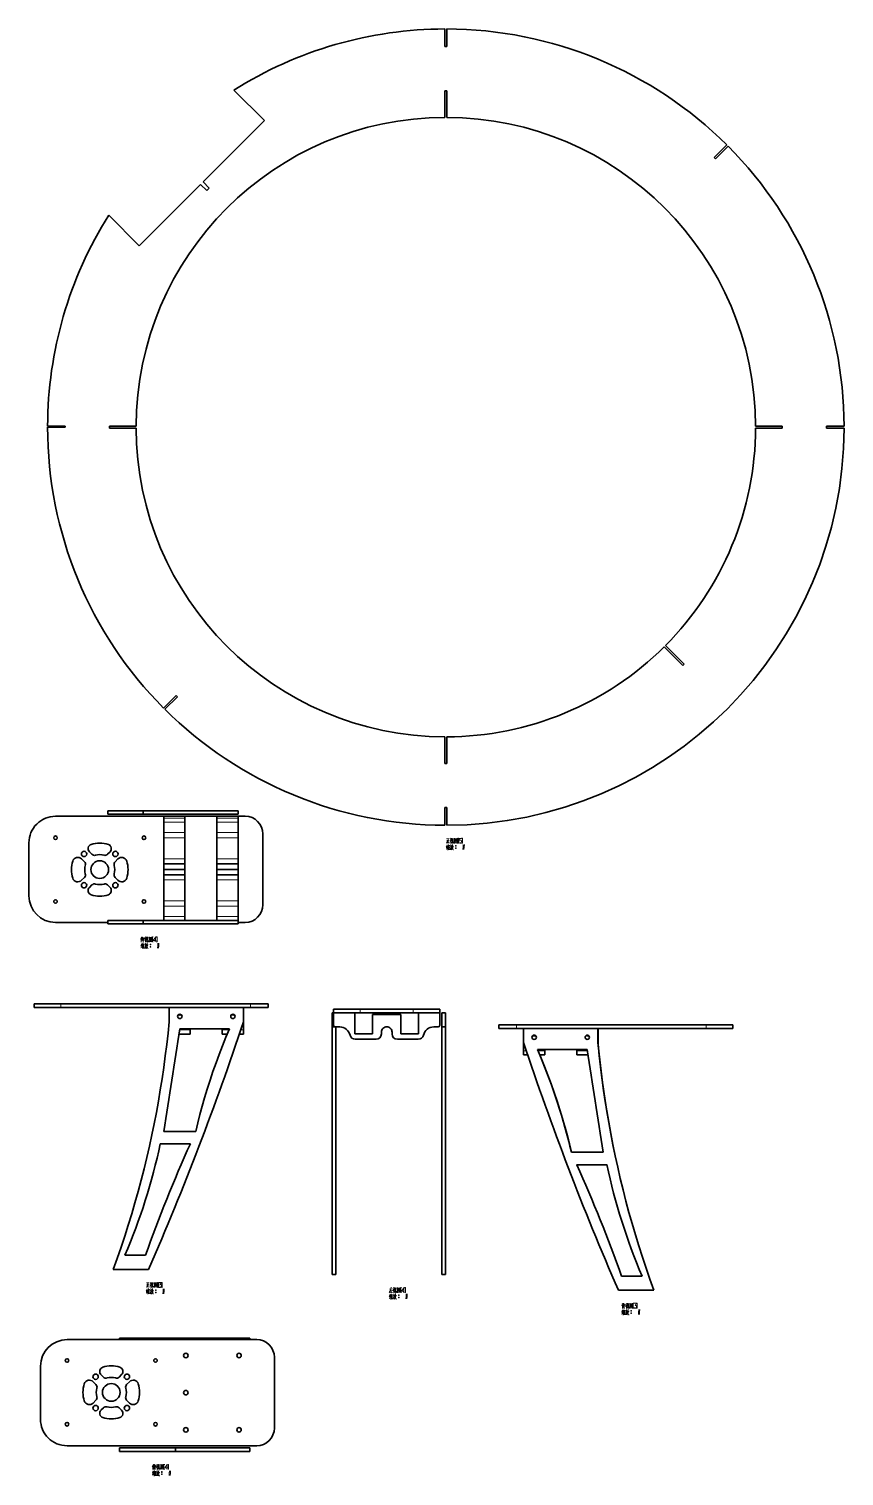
# Model space of a CAD drawing. Extents: x 37 to 1164, y 1 to 818.
# Drawn here: x 703 to 1164, y 1 to 818 of the extents above; entities that cross this region are included whole.
import ezdxf

# ---------------------------------------------------------------- set-up
doc = ezdxf.new("R2010")
doc.units = 0

msp = doc.modelspace()

# ---------------------------------------------------------------- linework, layer by layer
at = {"color": 7, "lineweight": 35, "ltscale": 0.249979}
for p, q in [((938.1, 818.32), (938.1, 808.32)), ((939.1, 818.32), (939.1, 808.32)), ((713.6, 593.32), (723.6, 593.32))]:
    msp.add_line(p, q, dxfattribs=at)
at = {"color": 7, "lineweight": 35, "ltscale": 0.025}
for p, q in [((938.1, 808.32), (939.1, 808.32)), ((938.1, 783.32), (939.1, 783.32)), ((748.6, 593.82), (748.6, 592.82)), ((1128.6, 593.82), (1128.61, 592.82)), ((1153.6, 593.82), (1153.6, 592.82)), ((938.1, 403.32), (939.1, 403.32)), ((938.1, 378.32), (939.1, 378.32)), ((779.17, 373.44), (779.17, 372.44)), ((791.17, 373.44), (791.17, 372.44)), ((809.24, 373.44), (809.24, 372.44)), ((821.24, 373.44), (821.24, 372.44)), ((782.19, 258.35), (782.19, 257.35)), ((902.19, 250.42), (902.19, 251.42)), ((908.23, 250.42), (908.23, 251.42)), ((1024.61, 245.56), (1024.61, 246.56))]:
    msp.add_line(p, q, dxfattribs=at)
at = {"color": 7, "lineweight": 35}
for p, q in [((818.84, 783.79), (836.07, 766.56)), ((801.42, 731.91), (836.07, 766.56)), ((800.01, 730.5), (765.36, 695.85)), ((748.13, 713.08), (765.36, 695.85)), ((747.66, 376.59), (767.66, 376.59)), ((821.26, 376.59), (767.66, 376.59)), ((718.05, 373.44), (825.21, 373.44)), ((747.66, 374.59), (767.66, 374.59)), ((821.26, 374.59), (767.66, 374.59)), ((835.21, 363.44), (835.21, 343.44)), ((835.21, 323.44), (835.21, 343.44)), ((718.05, 313.44), (747.66, 313.44)), ((747.66, 314.59), (767.66, 314.59)), ((747.66, 312.59), (767.66, 312.59)), ((821.26, 314.59), (767.66, 314.59)), ((821.26, 312.59), (767.66, 312.59)), ((721.07, 267.35), (828.23, 267.35)), ((721.07, 265.35), (782.28, 265.35)), ((782.28, 265.35), (824.28, 265.35)), ((874.36, 254.42), (874.36, 114.42)), ((876.36, 254.42), (876.36, 114.42)), ((936.36, 254.42), (936.36, 114.42)), ((938.36, 254.42), (938.36, 114.42)), ((1085.74, 255.56), (978.58, 255.56)), ((1024.52, 253.56), (982.52, 253.56)), ((1085.74, 253.56), (1024.52, 253.56)), ((788.39, 253.35), (816.39, 253.35)), ((1018.42, 241.56), (990.42, 241.56)), ((750.68, 117.35), (770.68, 117.35)), ((1056.13, 105.56), (1036.13, 105.56)), ((724.58, 77.72), (831.73, 77.72)), ((785.79, 78.57), (754.19, 78.57)), ((785.79, 78.57), (827.79, 78.57)), ((841.73, 67.72), (841.73, 47.72)), ((841.73, 27.72), (841.73, 47.72)), ((724.58, 17.72), (831.73, 17.72)), ((785.79, 16.57), (754.19, 16.57)), ((785.79, 16.57), (827.79, 16.57)), ((785.79, 14.57), (754.19, 14.57)), ((785.79, 14.57), (827.79, 14.57))]:
    msp.add_line(p, q, dxfattribs=at)
at = {"color": 7, "lineweight": 35, "ltscale": 0.375}
for p, q in [((938.1, 768.32), (938.1, 783.32)), ((939.1, 783.32), (939.1, 768.32)), ((763.6, 593.82), (748.6, 593.82)), ((1113.6, 593.82), (1128.6, 593.82)), ((1072.6, 458.61), (1061.99, 469.22)), ((1062.7, 469.93), (1073.31, 459.32)), ((938.1, 418.32), (938.1, 403.32)), ((939.1, 403.32), (939.1, 418.32)), ((703.05, 358.44), (703.05, 343.44)), ((703.05, 328.44), (703.05, 343.44)), ((721.07, 267.35), (706.07, 267.35)), ((721.07, 265.35), (706.07, 265.35)), ((890.21, 264.42), (875.21, 264.42)), ((890.21, 262.42), (875.21, 262.42)), ((890.21, 264.42), (905.21, 264.42)), ((890.21, 262.42), (905.21, 262.42)), ((920.21, 264.42), (905.21, 264.42)), ((920.21, 262.42), (905.21, 262.42)), ((935.21, 264.42), (920.21, 264.42)), ((935.21, 262.42), (920.21, 262.42)), ((1100.74, 255.56), (1085.74, 255.56)), ((1100.74, 253.56), (1085.74, 253.56)), ((709.58, 62.72), (709.58, 47.72)), ((709.58, 32.72), (709.58, 47.72))]:
    msp.add_line(p, q, dxfattribs=at)
at = {"color": 7, "lineweight": 35, "ltscale": 0.249999}
for p, q in [((1097.35, 752.77), (1090.28, 745.7)), ((1098.06, 752.06), (1090.98, 744.99))]:
    msp.add_line(p, q, dxfattribs=at)
at = {"color": 7, "lineweight": 35, "ltscale": 0.024999}
for p, q in [((1090.98, 744.99), (1090.28, 745.7)), ((786.93, 440.94), (786.22, 441.64))]:
    msp.add_line(p, q, dxfattribs=at)
at = {"color": 7, "lineweight": 35, "ltscale": 0.125}
for p, q in [((800.01, 730.5), (803.55, 726.96)), ((801.42, 731.91), (804.96, 728.38))]:
    msp.add_line(p, q, dxfattribs=at)
at = {"color": 7, "lineweight": 35, "ltscale": 0.05}
for p, q in [((803.55, 726.96), (804.96, 728.38)), ((747.66, 374.59), (747.66, 376.59)), ((767.66, 374.59), (767.66, 376.59)), ((821.26, 374.59), (821.26, 376.59)), ((747.66, 312.59), (747.66, 314.59)), ((767.66, 312.59), (767.66, 314.59)), ((821.26, 312.59), (821.26, 314.59)), ((706.07, 265.35), (706.07, 267.35)), ((838.23, 265.35), (838.23, 267.35)), ((875.21, 262.42), (875.21, 264.42)), ((935.21, 262.42), (935.21, 264.42)), ((936.36, 262.42), (938.36, 262.42)), ((874.36, 254.42), (876.36, 254.42)), ((936.36, 254.42), (938.36, 254.42)), ((968.58, 253.56), (968.58, 255.56)), ((1100.74, 253.56), (1100.74, 255.56)), ((874.36, 114.42), (876.36, 114.42)), ((936.36, 114.42), (938.36, 114.42)), ((754.19, 16.57), (754.19, 14.57)), ((785.79, 16.57), (785.79, 14.57)), ((827.79, 16.57), (827.79, 14.57))]:
    msp.add_line(p, q, dxfattribs=at)
at = {"color": 7, "lineweight": 35, "ltscale": 0.249965}
msp.add_line((713.6, 593.82), (723.6, 593.82), dxfattribs=at)
at = {"color": 7, "lineweight": 35, "ltscale": 0.0125}
msp.add_line((723.6, 593.82), (723.6, 593.32), dxfattribs=at)
at = {"color": 7, "lineweight": 35, "ltscale": 0.375024}
for p, q in [((763.6, 592.82), (748.6, 592.82)), ((1113.6, 592.82), (1128.61, 592.82))]:
    msp.add_line(p, q, dxfattribs=at)
at = {"color": 7, "lineweight": 35, "ltscale": 0.25}
for p, q in [((1163.6, 593.82), (1153.6, 593.82)), ((1163.6, 592.82), (1153.6, 592.82)), ((779.15, 434.57), (786.22, 441.64)), ((838.23, 267.35), (828.23, 267.35)), ((838.23, 265.35), (828.23, 265.35)), ((978.58, 255.56), (968.58, 255.56)), ((978.58, 253.56), (968.58, 253.56)), ((887.21, 250.42), (897.21, 250.42)), ((923.21, 250.42), (913.21, 250.42))]:
    msp.add_line(p, q, dxfattribs=at)
at = {"color": 7, "lineweight": 35, "ltscale": 0.025001}
msp.add_line((1073.31, 459.32), (1072.6, 458.61), dxfattribs=at)
at = {"color": 7, "lineweight": 35, "ltscale": 0.250001}
msp.add_line((779.86, 433.87), (786.93, 440.94), dxfattribs=at)
at = {"color": 7, "lineweight": 35, "ltscale": 0.249978}
for p, q in [((938.1, 368.32), (938.1, 378.32)), ((939.1, 378.32), (939.1, 368.32))]:
    msp.add_line(p, q, dxfattribs=at)
at = {"color": 7, "lineweight": 35, "ltscale": 0.3}
for p, q in [((791.17, 373.44), (779.17, 373.44)), ((821.24, 373.44), (809.24, 373.44)), ((791.17, 346.46), (779.17, 346.46)), ((821.24, 346.46), (809.24, 346.46)), ((791.17, 343.44), (779.17, 343.44)), ((791.17, 340.42), (779.17, 340.42)), ((821.24, 343.44), (809.24, 343.44)), ((821.24, 340.42), (809.24, 340.42)), ((887.21, 262.42), (875.21, 262.42)), ((887.21, 250.42), (887.21, 262.42)), ((923.21, 250.42), (923.21, 262.42)), ((923.21, 262.42), (935.21, 262.42)), ((797.7, 77.72), (785.7, 77.72)), ((827.77, 77.72), (815.77, 77.72))]:
    msp.add_line(p, q, dxfattribs=at)
at = {"color": 7, "lineweight": 13, "ltscale": 0.3}
for p, q in [((791.17, 372.44), (779.17, 372.44)), ((791.17, 370.03), (779.17, 370.03)), ((821.24, 372.44), (809.24, 372.44)), ((821.24, 370.03), (809.24, 370.03)), ((791.17, 364.18), (779.17, 364.18)), ((791.17, 361.25), (779.17, 361.25)), ((821.24, 364.18), (809.24, 364.18)), ((821.24, 361.25), (809.24, 361.25)), ((791.17, 349.44), (779.17, 349.44)), ((821.24, 349.44), (809.24, 349.44)), ((791.17, 337.44), (779.17, 337.44)), ((821.24, 337.44), (809.24, 337.44)), ((791.17, 325.63), (779.17, 325.63)), ((791.17, 322.7), (779.17, 322.7)), ((821.24, 325.63), (809.24, 325.63)), ((821.24, 322.7), (809.24, 322.7)), ((791.17, 316.85), (779.17, 316.85)), ((821.24, 316.85), (809.24, 316.85))]:
    msp.add_line(p, q, dxfattribs=at)
at = {"color": 7, "lineweight": 35, "ltscale": 0.060306}
for p, q in [((779.17, 372.44), (779.17, 370.03)), ((791.17, 372.44), (791.17, 370.03)), ((809.24, 372.44), (809.24, 370.03)), ((821.24, 372.44), (821.24, 370.03)), ((876.21, 254.42), (878.62, 254.42)), ((934.21, 254.42), (931.8, 254.42))]:
    msp.add_line(p, q, dxfattribs=at)
at = {"color": 7, "lineweight": 35, "ltscale": 0.146249}
for p, q in [((779.17, 370.03), (779.17, 364.18)), ((791.17, 370.03), (791.17, 364.18)), ((809.24, 370.03), (809.24, 364.18)), ((821.24, 370.03), (821.24, 364.18)), ((779.17, 322.7), (779.17, 316.85)), ((791.17, 322.7), (791.17, 316.85)), ((809.24, 322.7), (809.24, 316.85)), ((821.24, 322.7), (821.24, 316.85))]:
    msp.add_line(p, q, dxfattribs=at)
at = {"color": 7, "lineweight": 35, "ltscale": 0.073125}
for p, q in [((779.17, 364.18), (779.17, 361.25)), ((791.17, 364.18), (791.17, 361.25)), ((809.24, 364.18), (809.24, 361.25)), ((821.24, 364.18), (821.24, 361.25)), ((779.17, 325.63), (779.17, 322.7)), ((791.17, 325.63), (791.17, 322.7)), ((809.24, 325.63), (809.24, 322.7)), ((821.24, 325.63), (821.24, 322.7))]:
    msp.add_line(p, q, dxfattribs=at)
at = {"color": 7, "lineweight": 35, "ltscale": 0.295318}
for p, q in [((779.17, 349.44), (779.17, 361.25)), ((791.17, 349.44), (791.17, 361.25)), ((809.24, 349.44), (809.24, 361.25)), ((821.24, 349.44), (821.24, 361.25)), ((779.17, 337.44), (779.17, 325.63)), ((791.17, 337.44), (791.17, 325.63)), ((809.24, 337.44), (809.24, 325.63)), ((821.24, 337.44), (821.24, 325.63))]:
    msp.add_line(p, q, dxfattribs=at)
at = {"color": 7, "lineweight": 35, "ltscale": 0.049797}
for p, q in [((738.64, 351.93), (737.23, 353.34)), ((748.86, 353.34), (747.46, 351.93)), ((737.23, 333.22), (738.64, 334.63)), ((747.46, 334.63), (748.86, 333.22)), ((743.76, 57.94), (745.17, 56.53)), ((753.98, 56.53), (755.39, 57.94)), ((745.17, 39.23), (743.76, 37.82)), ((755.39, 37.82), (753.98, 39.23))]:
    msp.add_line(p, q, dxfattribs=at)
at = {"color": 7, "lineweight": 35, "ltscale": 0.057486}
for p, q in [((732.77, 349.32), (734.4, 347.69)), ((734.4, 338.87), (732.77, 337.25)), ((740.93, 52.29), (739.3, 53.91)), ((739.3, 41.84), (740.93, 43.47))]:
    msp.add_line(p, q, dxfattribs=at)
at = {"color": 7, "lineweight": 35, "ltscale": 0.057487}
for p, q in [((751.7, 347.69), (753.32, 349.32)), ((753.32, 337.25), (751.7, 338.87)), ((759.85, 53.91), (758.23, 52.29)), ((758.23, 43.47), (759.85, 41.84))]:
    msp.add_line(p, q, dxfattribs=at)
at = {"color": 7, "lineweight": 35, "ltscale": 0.07444}
for p, q in [((779.17, 349.44), (779.17, 346.46)), ((791.17, 349.44), (791.17, 346.46)), ((809.24, 349.44), (809.24, 346.46)), ((821.24, 349.44), (821.24, 346.46)), ((779.17, 340.42), (779.17, 337.44)), ((791.17, 340.42), (791.17, 337.44)), ((809.24, 340.42), (809.24, 337.44)), ((821.24, 340.42), (821.24, 337.44))]:
    msp.add_line(p, q, dxfattribs=at)
at = {"color": 7, "lineweight": 35, "ltscale": 0.075563}
for p, q in [((779.17, 346.46), (779.17, 343.44)), ((791.17, 346.46), (791.17, 343.44)), ((809.24, 346.46), (809.24, 343.44)), ((821.24, 346.46), (821.24, 343.44))]:
    msp.add_line(p, q, dxfattribs=at)
at = {"color": 7, "lineweight": 35, "ltscale": 0.075564}
for p, q in [((779.17, 343.44), (779.17, 340.42)), ((791.17, 343.44), (791.17, 340.42)), ((809.24, 343.44), (809.24, 340.42)), ((821.24, 343.44), (821.24, 340.42))]:
    msp.add_line(p, q, dxfattribs=at)
at = {"color": 7, "lineweight": 35, "ltscale": 0.056538}
for p, q in [((779.17, 314.59), (779.17, 316.85)), ((791.17, 314.59), (791.17, 316.85)), ((809.24, 314.59), (809.24, 316.85))]:
    msp.add_line(p, q, dxfattribs=at)
at = {"color": 7, "lineweight": 35, "ltscale": 0.060305}
msp.add_line((821.24, 314.44), (821.24, 316.85), dxfattribs=at)
at = {"color": 7, "lineweight": 35, "ltscale": 0.098622}
for p, q in [((821.26, 313.44), (825.21, 313.44)), ((824.28, 265.35), (828.23, 265.35))]:
    msp.add_line(p, q, dxfattribs=at)
at = {"color": 7, "lineweight": 13, "ltscale": 0.05}
for p, q in [((721.07, 265.35), (721.07, 267.35)), ((828.23, 265.35), (828.23, 267.35)), ((890.21, 262.42), (890.21, 264.42)), ((920.21, 262.42), (920.21, 264.42)), ((978.58, 253.56), (978.58, 255.56)), ((1085.74, 253.56), (1085.74, 255.56))]:
    msp.add_line(p, q, dxfattribs=at)
at = {"color": 7, "lineweight": 35, "ltscale": 0.175}
for p, q in [((782.19, 265.35), (782.19, 258.35)), ((875.21, 262.42), (875.21, 255.42)), ((935.21, 262.42), (935.21, 255.42)), ((1024.61, 253.56), (1024.61, 246.56))]:
    msp.add_line(p, q, dxfattribs=at)
at = {"color": 7, "lineweight": 35, "ltscale": 0.002196}
for p, q in [((782.28, 265.35), (782.19, 265.35)), ((782.28, 257.35), (782.19, 257.35))]:
    msp.add_line(p, q, dxfattribs=at)
at = {"color": 7, "lineweight": 35, "ltscale": 0.2}
for p, q in [((782.28, 257.35), (782.28, 265.35)), ((824.28, 265.35), (824.28, 257.35)), ((874.36, 254.42), (874.36, 262.42)), ((936.36, 254.42), (936.36, 262.42)), ((938.36, 254.42), (938.36, 262.42)), ((897.21, 261.42), (905.21, 261.42)), ((913.21, 261.42), (905.21, 261.42)), ((982.52, 253.56), (982.52, 245.56)), ((1024.52, 245.56), (1024.52, 253.56))]:
    msp.add_line(p, q, dxfattribs=at)
at = {"color": 7, "lineweight": 35, "ltscale": 0.021231}
msp.add_line((874.36, 262.42), (875.21, 262.42), dxfattribs=at)
at = {"color": 7, "lineweight": 13, "ltscale": 0.002196}
msp.add_line((782.28, 258.35), (782.19, 258.35), dxfattribs=at)
at = {"color": 7, "lineweight": 35, "ltscale": 0.023141}
msp.add_line((782.19, 257.35), (782.19, 256.43), dxfattribs=at)
at = {"color": 7, "lineweight": 35, "ltscale": 0.115238}
msp.add_line((824.26, 257.29), (824.26, 252.68), dxfattribs=at)
at = {"color": 7, "lineweight": 35, "ltscale": 0.275}
for p, q in [((897.21, 261.42), (897.21, 250.42)), ((913.21, 261.42), (913.21, 250.42))]:
    msp.add_line(p, q, dxfattribs=at)
at = {"color": 7, "lineweight": 35, "ltscale": 0.098621}
msp.add_line((982.52, 253.56), (978.58, 253.56), dxfattribs=at)
at = {"color": 7, "lineweight": 35, "ltscale": 0.002194}
for p, q in [((1024.52, 253.56), (1024.61, 253.56)), ((1024.52, 245.56), (1024.61, 245.56))]:
    msp.add_line(p, q, dxfattribs=at)
at = {"color": 7, "lineweight": 35, "ltscale": 0.15676}
for p, q in [((794.19, 250.35), (787.92, 250.35)), ((1012.61, 238.56), (1018.88, 238.56))]:
    msp.add_line(p, q, dxfattribs=at)
at = {"color": 7, "lineweight": 13, "ltscale": 0.147729}
for p, q in [((794.19, 252.68), (788.28, 252.68)), ((1012.61, 240.89), (1018.52, 240.89))]:
    msp.add_line(p, q, dxfattribs=at)
at = {"color": 7, "lineweight": 35, "ltscale": 0.016663}
for p, q in [((794.19, 253.35), (794.19, 252.68)), ((812.26, 253.35), (812.26, 252.68)), ((994.54, 240.89), (994.54, 241.56)), ((1012.61, 240.89), (1012.61, 241.56))]:
    msp.add_line(p, q, dxfattribs=at)
at = {"color": 7, "lineweight": 35, "ltscale": 0.058332}
for p, q in [((794.19, 252.68), (794.19, 250.35)), ((812.26, 252.68), (812.26, 250.35)), ((824.26, 252.68), (824.26, 250.35)), ((982.54, 238.56), (982.54, 240.89)), ((994.54, 238.56), (994.54, 240.89)), ((1012.61, 238.56), (1012.61, 240.89))]:
    msp.add_line(p, q, dxfattribs=at)
at = {"color": 7, "lineweight": 13, "ltscale": 0.096013}
for p, q in [((816.1, 252.68), (812.26, 252.68)), ((990.7, 240.89), (994.54, 240.89))]:
    msp.add_line(p, q, dxfattribs=at)
at = {"color": 7, "lineweight": 35, "ltscale": 0.071286}
for p, q in [((815.11, 250.35), (812.26, 250.35)), ((991.69, 238.56), (994.54, 238.56))]:
    msp.add_line(p, q, dxfattribs=at)
at = {"color": 7, "lineweight": 35, "ltscale": 0.058052}
for p, q in [((824.26, 250.35), (821.94, 250.35)), ((982.54, 238.56), (984.87, 238.56))]:
    msp.add_line(p, q, dxfattribs=at)
at = {"color": 7, "lineweight": 13, "ltscale": 0.038434}
msp.add_line((824.26, 252.68), (822.72, 252.68), dxfattribs=at)
at = {"color": 7, "lineweight": 35, "ltscale": 0.295317}
for p, q in [((899.21, 247.42), (887.4, 247.42)), ((911.21, 247.42), (923.02, 247.42))]:
    msp.add_line(p, q, dxfattribs=at)
at = {"color": 7, "lineweight": 35, "ltscale": 0.115058}
msp.add_line((982.54, 240.89), (982.54, 245.5), dxfattribs=at)
at = {"color": 7, "lineweight": 13, "ltscale": 0.002194}
msp.add_line((1024.52, 246.56), (1024.61, 246.56), dxfattribs=at)
at = {"color": 7, "lineweight": 35, "ltscale": 0.02281}
msp.add_line((1024.61, 244.65), (1024.61, 245.56), dxfattribs=at)
at = {"color": 7, "lineweight": 13, "ltscale": 0.038432}
msp.add_line((982.54, 240.89), (984.08, 240.89), dxfattribs=at)
at = {"color": 7, "lineweight": 35, "ltscale": 0.425}
for p, q in [((777.28, 188.35), (794.28, 188.35)), ((1029.52, 176.56), (1012.52, 176.56))]:
    msp.add_line(p, q, dxfattribs=at)
at = {"color": 7, "lineweight": 35, "ltscale": 0.45}
for p, q in [((779.25, 195.35), (797.25, 195.35)), ((1027.55, 183.56), (1009.55, 183.56))]:
    msp.add_line(p, q, dxfattribs=at)
at = {"color": 7, "lineweight": 35, "ltscale": 0.289575}
msp.add_line((757.32, 125.35), (768.9, 125.35), dxfattribs=at)
at = {"color": 7, "lineweight": 35, "ltscale": 0.289578}
msp.add_line((1049.49, 113.56), (1037.91, 113.56), dxfattribs=at)
at = {"color": 7, "lineweight": 35, "ltscale": 0.021233}
msp.add_line((754.19, 78.57), (754.19, 77.72), dxfattribs=at)
at = {"color": 7, "lineweight": 35, "ltscale": 0.021232}
for p, q in [((785.79, 78.57), (785.79, 77.72)), ((827.79, 78.57), (827.79, 77.72))]:
    msp.add_line(p, q, dxfattribs=at)
at = {"color": 7, "lineweight": 13}
for points in [[(939.06, 360.76), (940.56, 360.83)], [(939.34, 359.95), (939.34, 358.38)], [(939.83, 360.76), (939.83, 359.6), (939.83, 358.41)], [(941.65, 360.37), (941.47, 359.88), (940.98, 359.15)], [(941.02, 360.16), (941.58, 360.23)], [(941.3, 361.04), (941.58, 360.62)], [(941.47, 359.88), (941.47, 358.1)], [(942.07, 361), (942.07, 359.32)], [(942.73, 360.83), (942.07, 360.76)], [(942.38, 360.41), (942.28, 359.36)], [(942.66, 359.25), (942.73, 360.93)], [(943.5, 361.04), (943.5, 359.57), (943.5, 358.06)], [(943.5, 361), (943.5, 359.6), (943.5, 358.2)], [(944.97, 360.86), (943.5, 360.72)], [(944.27, 360.58), (943.71, 359.78)], [(944.03, 360.02), (944.73, 359.29)], [(944.06, 360.23), (944.52, 360.3)], [(944.06, 359.53), (944.27, 359.81)], [(944.27, 359.81), (944.62, 360.44)], [(944.94, 358.24), (944.94, 359.6), (944.97, 361)], [(945.78, 358.17), (945.32, 358.17), (945.32, 359.57), (945.32, 360.97), (945.78, 360.97)], [(945.99, 360.97), (945.88, 359.57), (945.78, 358.17)], [(945.99, 358.8), (946.13, 358.41), (946.44, 358.17), (946.86, 358.17), (947.28, 358.59), (947.42, 359.01), (947.42, 359.46), (947.21, 359.85), (946.83, 359.99), (946.44, 359.92), (946.2, 359.71), (946.34, 360.97)], [(946.34, 360.83), (947.49, 360.83)], [(947.49, 358.17), (947.95, 358.17), (947.95, 359.57), (947.95, 360.97), (947.49, 360.97)], [(938.78, 358.34), (940.74, 358.45)], [(938.81, 354.84), (939.51, 355.23)], [(939.27, 356.28), (938.85, 356.14)], [(939.34, 357.29), (938.88, 356.21)], [(938.92, 355.51), (939.44, 355.68)], [(939.41, 356.52), (938.95, 355.51)], [(939.72, 356), (939.41, 355.51)], [(939.65, 356.98), (939.55, 356.42)], [(939.65, 356.84), (940.7, 356.98)], [(939.9, 356.56), (939.72, 356)], [(939.76, 356.07), (939.76, 354.35)], [(939.83, 359.64), (940.46, 359.71)], [(939.97, 356.28), (940.67, 356.38)], [(940.04, 357.47), (940.21, 357.08)], [(940.04, 355.86), (940.07, 354.46)], [(940.04, 355.75), (940.56, 355.82)], [(940.07, 355.19), (940.46, 355.26)], [(940.53, 354.7), (940.11, 354.63)], [(940.28, 356.31), (940.21, 355.75)], [(940.6, 355.93), (940.53, 354.53)], [(940.74, 357.08), (940.6, 356.63)], [(941.51, 356.7), (941.4, 355.79), (941.3, 355.37), (940.98, 354.49)], [(941.02, 356.63), (942.07, 356.77)], [(941.82, 356.21), (941.72, 355.37), (941.58, 354.53), (941.37, 354.81)], [(941.44, 356.03), (941.82, 356.1)], [(941.47, 359.71), (941.79, 359.39)], [(941.51, 357.54), (941.61, 356.98)], [(941.58, 358.1), (941.86, 358.38)], [(942.21, 354.95), (941.82, 354.42)], [(941.86, 358.38), (942.1, 358.73)], [(942.21, 356.21), (942.03, 355.65)], [(942.28, 359.36), (942.1, 358.73)], [(942.14, 355.96), (942.7, 354.53)], [(942.35, 356.84), (942.21, 356.21)], [(942.49, 355.58), (942.21, 354.95)], [(942.28, 356.45), (942.98, 356.59)], [(942.42, 357.57), (942.35, 356.84)], [(942.42, 358.38), (942.42, 359.46)], [(942.56, 358.27), (942.42, 358.38)], [(942.7, 356.52), (942.49, 355.58)], [(942.98, 358.27), (942.56, 358.27)], [(942.7, 354.53), (943.01, 354.53)], [(942.98, 358.9), (942.98, 358.27)], [(943.5, 358.31), (944.87, 358.41)], [(943.57, 359.11), (944.06, 359.53)], [(944.03, 358.94), (944.38, 358.55)], [(944.03, 356.66), (944.41, 356.66)], [(944.03, 355.4), (944.41, 355.4)], [(944.06, 356.77), (944.38, 356.77)], [(944.06, 356.52), (944.38, 356.52)], [(944.06, 355.51), (944.38, 355.51)], [(944.06, 355.26), (944.38, 355.26)], [(944.13, 359.32), (944.38, 359.04)], [(944.73, 359.29), (944.9, 359.32)], [(944.94, 358.13), (944.94, 358.24), (944.87, 358.41)], [(948.47, 357.4), (948.37, 356), (948.26, 354.6)], [(948.47, 356.66), (948.86, 356.66)], [(948.47, 355.4), (948.86, 355.4)], [(948.51, 356.77), (948.82, 356.77)], [(948.51, 356.52), (948.82, 356.52)], [(948.51, 355.51), (948.82, 355.51)], [(948.51, 355.26), (948.82, 355.26)], [(949.07, 357.4), (948.96, 356), (948.86, 354.6)], [(766.76, 305.34), (766.16, 304.05)], [(766.55, 302.3), (766.55, 303.52), (766.55, 304.78)], [(766.97, 304.64), (767.39, 305.17)], [(766.97, 304.78), (766.97, 303.21)], [(766.97, 303.21), (767.49, 303.73)], [(767.53, 304.82), (767.53, 303.52), (767.53, 302.19)], [(767.53, 304.61), (768.05, 304.68)], [(768.02, 303.21), (767.74, 303.56)], [(768.02, 303.21), (768.12, 304.92)], [(769.1, 304.64), (768.93, 304.15), (768.44, 303.42)], [(768.47, 304.43), (769.03, 304.5)], [(768.75, 305.31), (769.03, 304.89)], [(768.93, 304.15), (768.93, 302.37)], [(768.93, 303.98), (769.24, 303.66)], [(769.03, 302.37), (769.31, 302.65)], [(769.31, 302.65), (769.56, 303)], [(769.52, 305.27), (769.52, 303.59)], [(770.19, 305.1), (769.52, 305.03)], [(769.73, 303.63), (769.56, 303)], [(769.84, 304.68), (769.73, 303.63)], [(769.87, 302.65), (769.87, 303.73)], [(770.01, 302.54), (769.87, 302.65)], [(770.12, 303.52), (770.19, 305.2)], [(770.43, 303.17), (770.43, 302.54)], [(770.96, 305.31), (770.96, 303.84), (770.96, 302.33)], [(770.96, 305.27), (770.96, 303.87), (770.96, 302.47)], [(772.43, 305.13), (770.96, 304.99)], [(770.96, 302.58), (772.32, 302.68)], [(771.03, 303.38), (771.52, 303.8)], [(771.73, 304.85), (771.17, 304.05)], [(771.48, 304.29), (772.18, 303.56)], [(771.48, 303.21), (771.83, 302.82)], [(771.52, 304.5), (771.97, 304.57)], [(771.52, 303.8), (771.73, 304.08)], [(771.59, 303.59), (771.83, 303.31)], [(771.73, 304.08), (772.08, 304.71)], [(772.18, 303.56), (772.36, 303.59)], [(772.39, 302.4), (772.39, 302.51), (772.32, 302.68)], [(772.39, 302.51), (772.39, 303.87), (772.43, 305.27)], [(773.23, 302.44), (772.78, 302.44), (772.78, 303.84), (772.78, 305.24), (773.23, 305.24)], [(774.46, 302.44), (774.6, 304.01), (774.7, 305.24), (773.23, 303.21), (774.98, 303.21)], [(774.98, 302.44), (775.44, 302.44), (775.44, 303.84), (775.44, 305.24), (774.98, 305.24)], [(766.27, 299.11), (766.97, 299.5)], [(766.72, 300.55), (766.3, 300.41)], [(766.79, 301.56), (766.34, 300.48)], [(766.37, 299.78), (766.9, 299.95)], [(766.86, 300.79), (766.41, 299.78)], [(767.18, 300.27), (766.86, 299.78)], [(767.11, 301.25), (767, 300.69)], [(767.11, 301.11), (768.16, 301.25)], [(767.35, 300.83), (767.18, 300.27)], [(767.21, 300.34), (767.21, 298.62)], [(767.42, 300.55), (768.12, 300.65)], [(767.49, 301.74), (767.67, 301.35)], [(767.49, 300.13), (767.53, 298.73)], [(767.49, 300.02), (768.02, 300.09)], [(767.53, 299.46), (767.91, 299.53)], [(767.98, 298.97), (767.56, 298.9)], [(767.74, 300.58), (767.67, 300.02)], [(768.05, 300.2), (767.98, 298.8)], [(768.19, 301.35), (768.05, 300.9)], [(768.96, 300.97), (768.86, 300.06), (768.75, 299.64), (768.44, 298.76)], [(768.47, 300.9), (769.52, 301.04)], [(769.28, 300.48), (769.17, 299.64), (769.03, 298.8), (768.82, 299.08)], [(768.89, 300.3), (769.28, 300.37)], [(768.96, 301.81), (769.07, 301.25)], [(769.66, 299.22), (769.28, 298.69)], [(769.66, 300.48), (769.49, 299.92)], [(769.59, 300.23), (770.15, 298.8)], [(769.8, 301.11), (769.66, 300.48)], [(769.94, 299.85), (769.66, 299.22)], [(769.73, 300.72), (770.43, 300.86)], [(769.87, 301.84), (769.8, 301.11)], [(770.15, 300.79), (769.94, 299.85)], [(770.43, 302.54), (770.01, 302.54)], [(770.15, 298.8), (770.47, 298.8)], [(771.48, 300.93), (771.87, 300.93)], [(771.48, 299.67), (771.87, 299.67)], [(771.52, 301.04), (771.83, 301.04)], [(771.52, 300.79), (771.83, 300.79)], [(771.52, 299.78), (771.83, 299.78)], [(771.52, 299.53), (771.83, 299.53)], [(775.93, 301.67), (775.82, 300.27), (775.72, 298.87)], [(775.93, 300.93), (776.31, 300.93)], [(775.93, 299.67), (776.31, 299.67)], [(775.96, 301.04), (776.28, 301.04)], [(775.96, 300.79), (776.28, 300.79)], [(775.96, 299.78), (776.28, 299.78)], [(775.96, 299.53), (776.28, 299.53)], [(776.52, 301.67), (776.42, 300.27), (776.31, 298.87)], [(769.25, 107.38), (771.21, 107.48)], [(769.81, 106.33), (769.36, 105.24)], [(769.53, 109.79), (771.04, 109.86)], [(769.81, 108.99), (769.81, 107.41)], [(770.3, 109.79), (770.3, 108.64), (770.3, 107.45)], [(770.3, 108.67), (770.93, 108.74)], [(770.51, 106.5), (770.69, 106.12)], [(772.12, 109.41), (771.95, 108.92), (771.46, 108.18)], [(771.49, 109.2), (772.05, 109.27)], [(771.77, 110.07), (772.05, 109.65)], [(771.95, 108.92), (771.95, 107.13)], [(771.95, 108.74), (772.26, 108.43)], [(771.98, 106.57), (772.09, 106.01)], [(772.05, 107.13), (772.33, 107.41)], [(772.33, 107.41), (772.58, 107.76)], [(772.54, 110.04), (772.54, 108.36)], [(773.21, 109.86), (772.54, 109.79)], [(772.75, 108.39), (772.58, 107.76)], [(772.86, 109.44), (772.75, 108.39)], [(772.89, 106.61), (772.82, 105.87)], [(772.89, 107.41), (772.89, 108.5)], [(773.03, 107.31), (772.89, 107.41)], [(773.45, 107.31), (773.03, 107.31)], [(773.14, 108.29), (773.21, 109.97)], [(773.45, 107.94), (773.45, 107.31)], [(773.98, 110.07), (773.98, 108.6), (773.98, 107.1)], [(773.98, 110.04), (773.98, 108.64), (773.98, 107.24)], [(775.45, 109.9), (773.98, 109.76)], [(773.98, 107.34), (775.34, 107.45)], [(774.05, 108.15), (774.54, 108.57)], [(774.75, 109.62), (774.19, 108.81)], [(774.5, 109.06), (775.2, 108.32)], [(774.5, 107.97), (774.85, 107.59)], [(774.54, 109.27), (774.99, 109.34)], [(774.54, 108.57), (774.75, 108.85)], [(774.61, 108.36), (774.85, 108.08)], [(774.75, 108.85), (775.1, 109.48)], [(775.2, 108.32), (775.38, 108.36)], [(775.41, 107.17), (775.41, 107.27), (775.34, 107.45)], [(775.41, 107.27), (775.41, 108.64), (775.45, 110.04)], [(776.25, 107.2), (775.8, 107.2), (775.8, 108.6), (775.8, 110), (776.25, 110)], [(776.46, 110), (776.36, 108.6), (776.25, 107.2)], [(776.46, 107.66), (776.53, 107.45), (776.64, 107.27), (776.85, 107.2), (777.27, 107.2), (777.44, 107.31), (777.69, 107.52), (777.9, 108.46), (777.76, 108.71), (777.48, 108.85), (777.2, 108.78), (777.9, 110), (776.64, 110)], [(777.9, 107.2), (778.35, 107.2), (778.35, 108.6), (778.35, 110), (777.9, 110)], [(778.95, 106.43), (778.84, 105.03), (778.74, 103.63)], [(779.54, 106.43), (779.44, 105.03), (779.33, 103.63)], [(906.71, 106.23), (908.53, 106.37)], [(907.52, 106.3), (907.06, 105.25)], [(907.73, 107.25), (907.52, 106.3)], [(909.41, 106.48), (909.23, 105.99), (908.74, 105.25)], [(908.78, 106.27), (909.34, 106.34)], [(909.06, 107.14), (909.34, 106.72)], [(909.83, 107.11), (909.83, 105.43)], [(910.49, 106.93), (909.83, 106.86)], [(910.14, 106.51), (910.04, 105.46)], [(910.42, 105.36), (910.49, 107.04)], [(911.26, 107.14), (911.26, 105.67), (911.26, 104.17)], [(911.26, 107.11), (911.26, 105.71), (911.26, 104.31)], [(912.73, 106.97), (911.26, 106.83)], [(912.03, 106.69), (911.47, 105.88)], [(911.82, 106.34), (912.28, 106.41)], [(912.03, 105.92), (912.38, 106.55)], [(912.7, 104.34), (912.7, 105.71), (912.73, 107.11)], [(913.54, 104.27), (913.08, 104.27), (913.08, 105.67), (913.08, 107.07), (913.54, 107.07)], [(914.76, 104.27), (914.9, 105.85), (915.01, 107.07), (913.54, 105.04), (915.29, 105.04)], [(915.29, 104.27), (915.74, 104.27), (915.74, 105.67), (915.74, 107.07), (915.29, 107.07)], [(769.29, 103.88), (769.99, 104.26)], [(769.74, 105.31), (769.32, 105.17)], [(769.39, 104.54), (769.92, 104.72)], [(769.88, 105.56), (769.43, 104.54)], [(770.2, 105.03), (769.88, 104.54)], [(770.13, 106.01), (770.02, 105.45)], [(770.13, 105.87), (771.18, 106.01)], [(770.37, 105.59), (770.2, 105.03)], [(770.23, 105.1), (770.23, 103.39)], [(770.44, 105.31), (771.14, 105.42)], [(770.51, 104.89), (770.55, 103.49)], [(770.51, 104.79), (771.04, 104.86)], [(770.55, 104.23), (770.93, 104.3)], [(771, 103.74), (770.58, 103.67)], [(770.76, 105.35), (770.69, 104.79)], [(771.07, 104.96), (771, 103.56)], [(771.21, 106.12), (771.07, 105.66)], [(771.98, 105.73), (771.88, 104.82), (771.77, 104.4), (771.46, 103.53)], [(771.49, 105.66), (772.54, 105.8)], [(772.3, 105.24), (772.19, 104.4), (772.05, 103.56), (771.84, 103.84)], [(771.91, 105.07), (772.3, 105.14)], [(772.68, 103.98), (772.3, 103.46)], [(772.68, 105.24), (772.51, 104.68)], [(772.61, 105), (773.17, 103.56)], [(772.82, 105.87), (772.68, 105.24)], [(772.96, 104.61), (772.68, 103.98)], [(772.75, 105.49), (773.45, 105.63)], [(773.17, 105.56), (772.96, 104.61)], [(773.17, 103.56), (773.49, 103.56)], [(774.5, 105.7), (774.89, 105.7)], [(774.5, 104.44), (774.89, 104.44)], [(774.54, 105.8), (774.85, 105.8)], [(774.54, 105.56), (774.85, 105.56)], [(774.54, 104.54), (774.85, 104.54)], [(774.54, 104.3), (774.85, 104.3)], [(778.95, 105.7), (779.33, 105.7)], [(778.95, 104.44), (779.33, 104.44)], [(778.98, 105.8), (779.3, 105.8)], [(778.98, 105.56), (779.3, 105.56)], [(778.98, 104.54), (779.3, 104.54)], [(778.98, 104.3), (779.3, 104.3)], [(907.06, 105.25), (906.5, 104.38)], [(906.57, 100.95), (907.27, 101.33)], [(907.03, 102.38), (906.61, 102.24)], [(907.1, 103.4), (906.64, 102.31)], [(906.68, 101.61), (907.2, 101.79)], [(907.17, 102.63), (906.71, 101.61)], [(906.82, 104.13), (908.53, 104.24)], [(907.48, 102.1), (907.17, 101.61)], [(907.2, 105.32), (908.29, 105.43)], [(907.41, 103.08), (907.31, 102.52)], [(907.41, 102.94), (908.46, 103.08)], [(907.66, 102.66), (907.48, 102.1)], [(907.52, 102.17), (907.52, 100.46)], [(907.73, 105.36), (907.69, 104.17)], [(907.73, 102.38), (908.43, 102.49)], [(907.8, 103.57), (907.97, 103.19)], [(907.8, 101.96), (907.83, 100.56)], [(907.8, 101.86), (908.32, 101.93)], [(907.83, 101.3), (908.22, 101.37)], [(908.29, 100.81), (907.87, 100.74)], [(908.04, 102.42), (907.97, 101.86)], [(908.36, 102.03), (908.29, 100.63)], [(908.5, 103.19), (908.36, 102.73)], [(909.27, 102.8), (909.16, 101.89), (909.06, 101.47), (908.74, 100.6)], [(908.78, 102.73), (909.83, 102.87)], [(909.58, 102.31), (909.48, 101.47), (909.34, 100.63), (909.13, 100.91)], [(909.2, 102.14), (909.58, 102.21)], [(909.23, 105.99), (909.23, 104.2)], [(909.23, 105.81), (909.55, 105.5)], [(909.27, 103.64), (909.37, 103.08)], [(909.34, 104.2), (909.62, 104.48)], [(909.97, 101.05), (909.58, 100.53)], [(909.62, 104.48), (909.86, 104.83)], [(909.97, 102.31), (909.79, 101.75)], [(910.04, 105.46), (909.86, 104.83)], [(909.9, 102.07), (910.46, 100.63)], [(910.11, 102.94), (909.97, 102.31)], [(910.25, 101.68), (909.97, 101.05)], [(910.04, 102.56), (910.74, 102.7)], [(910.18, 103.68), (910.11, 102.94)], [(910.18, 104.48), (910.18, 105.57)], [(910.32, 104.38), (910.18, 104.48)], [(910.46, 102.63), (910.25, 101.68)], [(910.74, 104.38), (910.32, 104.38)], [(910.46, 100.63), (910.77, 100.63)], [(910.74, 105.01), (910.74, 104.38)], [(911.26, 104.41), (912.63, 104.52)], [(911.33, 105.22), (911.82, 105.64)], [(911.79, 106.13), (912.49, 105.39)], [(911.79, 105.04), (912.14, 104.66)], [(911.79, 102.77), (912.17, 102.77)], [(911.79, 101.51), (912.17, 101.51)], [(911.82, 105.64), (912.03, 105.92)], [(911.82, 102.87), (912.14, 102.87)], [(911.82, 102.63), (912.14, 102.63)], [(911.82, 101.61), (912.14, 101.61)], [(911.82, 101.37), (912.14, 101.37)], [(911.89, 105.43), (912.14, 105.15)], [(912.49, 105.39), (912.66, 105.43)], [(912.7, 104.24), (912.7, 104.34), (912.63, 104.52)], [(916.23, 103.5), (916.13, 102.1), (916.02, 100.7)], [(916.23, 102.77), (916.62, 102.77)], [(916.23, 101.51), (916.62, 101.51)], [(916.27, 102.87), (916.58, 102.87)], [(916.27, 102.63), (916.58, 102.63)], [(916.27, 101.61), (916.58, 101.61)], [(916.27, 101.37), (916.58, 101.37)], [(916.83, 103.5), (916.72, 102.1), (916.62, 100.7)], [(1038.64, 98.28), (1038.64, 96.95)], [(1039.02, 98.28), (1039.02, 97.2)], [(1040.42, 98.28), (1040.7, 97.86)], [(1041.19, 98.25), (1041.19, 96.57)], [(1041.79, 96.5), (1041.86, 98.18)], [(1042.63, 98.28), (1042.63, 96.81), (1042.63, 95.31)], [(1042.63, 98.25), (1042.63, 96.85), (1042.63, 95.45)], [(1044.06, 95.48), (1044.06, 96.85), (1044.1, 98.25)], [(1044.9, 95.41), (1044.45, 95.41), (1044.45, 96.81), (1044.45, 98.21), (1044.9, 98.21)], [(1044.9, 95.87), (1044.97, 95.66), (1045.08, 95.48), (1045.29, 95.41), (1045.71, 95.41), (1045.88, 95.52), (1046.13, 95.73), (1046.34, 96.67), (1046.2, 96.92), (1045.92, 97.06), (1045.64, 96.99), (1046.34, 98.21), (1045.08, 98.21)], [(1046.34, 95.41), (1046.79, 95.41), (1046.79, 96.81), (1046.79, 98.21), (1046.34, 98.21)], [(1037.9, 97.02), (1038.64, 97.3)], [(1037.94, 92.09), (1038.64, 92.47)], [(1038.39, 93.52), (1037.97, 93.38)], [(1038.46, 94.54), (1038.01, 93.45)], [(1038.04, 92.75), (1038.57, 92.93)], [(1038.53, 93.77), (1038.08, 92.75)], [(1038.11, 97.69), (1038.64, 97.83)], [(1038.46, 96.85), (1038.46, 95.2)], [(1038.46, 96.67), (1039.3, 96.74)], [(1038.46, 96.25), (1039.13, 96.32)], [(1038.46, 95.94), (1039.13, 96.01)], [(1038.85, 93.24), (1038.53, 92.75)], [(1038.78, 94.22), (1038.67, 93.66)], [(1038.78, 94.08), (1039.83, 94.22)], [(1039.02, 93.8), (1038.85, 93.24)], [(1038.88, 93.31), (1038.88, 91.6)], [(1039.58, 98), (1039.02, 97.48)], [(1039.02, 97.2), (1039.13, 97.06)], [(1039.3, 95.24), (1039.02, 95.48)], [(1039.09, 93.52), (1039.79, 93.63)], [(1039.13, 97.06), (1039.83, 97.09)], [(1039.16, 94.71), (1039.34, 94.33)], [(1039.16, 93.1), (1039.2, 91.7)], [(1039.16, 93), (1039.69, 93.07)], [(1039.2, 92.44), (1039.58, 92.51)], [(1039.65, 91.95), (1039.23, 91.88)], [(1039.3, 96.81), (1039.3, 95.24)], [(1039.41, 93.56), (1039.34, 93)], [(1039.72, 93.17), (1039.65, 91.77)], [(1039.86, 94.33), (1039.72, 93.87)], [(1039.83, 97.09), (1039.79, 97.58)], [(1040.77, 97.62), (1040.6, 97.13), (1040.11, 96.39)], [(1040.63, 93.94), (1040.53, 93.03), (1040.42, 92.61), (1040.11, 91.74)], [(1040.14, 97.41), (1040.7, 97.48)], [(1040.14, 93.87), (1041.19, 94.01)], [(1040.95, 93.45), (1040.84, 92.61), (1040.7, 91.77), (1040.49, 92.05)], [(1040.56, 93.28), (1040.95, 93.35)], [(1040.6, 97.13), (1040.6, 95.34)], [(1040.6, 96.95), (1040.91, 96.64)], [(1040.63, 94.78), (1040.74, 94.22)], [(1040.7, 95.34), (1040.98, 95.62)], [(1041.33, 92.19), (1040.95, 91.67)], [(1040.98, 95.62), (1041.23, 95.97)], [(1041.33, 93.45), (1041.16, 92.89)], [(1041.86, 98.07), (1041.19, 98)], [(1041.4, 96.6), (1041.23, 95.97)], [(1041.26, 93.21), (1041.82, 91.77)], [(1041.47, 94.08), (1041.33, 93.45)], [(1041.61, 92.82), (1041.33, 92.19)], [(1041.51, 97.65), (1041.4, 96.6)], [(1041.4, 93.7), (1042.1, 93.84)], [(1041.54, 94.82), (1041.47, 94.08)], [(1041.54, 95.62), (1041.54, 96.71)], [(1041.68, 95.52), (1041.54, 95.62)], [(1041.82, 93.77), (1041.61, 92.82)], [(1042.1, 95.52), (1041.68, 95.52)], [(1041.82, 91.77), (1042.14, 91.77)], [(1042.1, 96.15), (1042.1, 95.52)], [(1044.1, 98.11), (1042.63, 97.97)], [(1042.63, 95.55), (1043.99, 95.66)], [(1042.7, 96.36), (1043.19, 96.78)], [(1043.4, 97.83), (1042.84, 97.02)], [(1043.15, 97.27), (1043.85, 96.53)], [(1043.15, 96.18), (1043.5, 95.8)], [(1043.15, 93.91), (1043.54, 93.91)], [(1043.15, 92.65), (1043.54, 92.65)], [(1043.19, 97.48), (1043.64, 97.55)], [(1043.19, 96.78), (1043.4, 97.06)], [(1043.19, 94.01), (1043.5, 94.01)], [(1043.19, 93.77), (1043.5, 93.77)], [(1043.19, 92.75), (1043.5, 92.75)], [(1043.19, 92.51), (1043.5, 92.51)], [(1043.26, 96.57), (1043.5, 96.29)], [(1043.4, 97.06), (1043.75, 97.69)], [(1043.85, 96.53), (1044.03, 96.57)], [(1044.06, 95.38), (1044.06, 95.48), (1043.99, 95.66)], [(1047.6, 94.64), (1047.49, 93.24), (1047.39, 91.84)], [(1047.6, 93.91), (1047.98, 93.91)], [(1047.6, 92.65), (1047.98, 92.65)], [(1047.63, 94.01), (1047.95, 94.01)], [(1047.63, 93.77), (1047.95, 93.77)], [(1047.63, 92.75), (1047.95, 92.75)], [(1047.63, 92.51), (1047.95, 92.51)], [(1048.19, 94.64), (1048.09, 93.24), (1047.98, 91.84)], [(773.39, 7.4), (772.69, 5.79)], [(772.79, 1.1), (773.49, 1.48)], [(773.25, 2.53), (772.83, 2.39)], [(773.32, 3.55), (772.86, 2.46)], [(772.9, 1.76), (773.42, 1.94)], [(773.39, 2.78), (772.93, 1.76)], [(773.14, 6.73), (773.14, 5.51), (773.14, 4.25)], [(773.42, 4.98), (773.25, 4.35)], [(773.7, 2.25), (773.39, 1.76)], [(773.53, 5.61), (773.42, 4.98)], [(773.56, 6.91), (773.53, 5.61)], [(773.63, 3.23), (773.53, 2.67)], [(773.56, 6.66), (774.68, 6.84)], [(773.84, 6.03), (773.6, 5.58)], [(773.63, 3.09), (774.68, 3.23)], [(773.88, 2.81), (773.7, 2.25)], [(773.74, 2.32), (773.74, 0.61)], [(773.95, 6.56), (773.84, 6.03)], [(773.84, 6.03), (773.84, 4.28)], [(773.95, 7.36), (774.16, 6.87)], [(773.95, 5.86), (774.75, 6)], [(773.95, 2.53), (774.65, 2.64)], [(774.02, 5.61), (774.16, 5.19)], [(774.02, 3.72), (774.19, 3.34)], [(774.02, 2.11), (774.05, 0.71)], [(774.02, 2.01), (774.54, 2.08)], [(774.05, 1.45), (774.44, 1.52)], [(774.51, 0.96), (774.09, 0.89)], [(774.4, 4.25), (774.12, 4.7)], [(774.26, 2.57), (774.19, 2.01)], [(774.4, 6.66), (774.4, 5.47), (774.4, 4.25)], [(774.58, 2.18), (774.51, 0.78)], [(774.72, 3.34), (774.58, 2.88)], [(775.63, 6.63), (775.45, 6.14), (774.96, 5.4)], [(775.49, 2.95), (775.38, 2.04), (775.28, 1.62), (774.96, 0.75)], [(775, 6.42), (775.56, 6.49)], [(775, 2.88), (776.05, 3.02)], [(775.28, 7.29), (775.56, 6.87)], [(775.8, 2.46), (775.7, 1.62), (775.56, 0.78), (775.35, 1.06)], [(775.42, 2.29), (775.8, 2.36)], [(775.45, 6.14), (775.45, 4.35)], [(775.45, 5.96), (775.77, 5.65)], [(775.49, 3.79), (775.59, 3.23)], [(775.56, 4.35), (775.84, 4.63)], [(776.19, 1.2), (775.8, 0.68)], [(775.84, 4.63), (776.08, 4.98)], [(776.19, 2.46), (776.01, 1.9)], [(776.05, 7.26), (776.05, 5.58)], [(776.71, 7.08), (776.05, 7.01)], [(776.26, 5.61), (776.08, 4.98)], [(776.12, 2.22), (776.68, 0.78)], [(776.33, 3.09), (776.19, 2.46)], [(776.47, 1.83), (776.19, 1.2)], [(776.36, 6.66), (776.26, 5.61)], [(776.26, 2.71), (776.96, 2.85)], [(776.4, 3.83), (776.33, 3.09)], [(776.4, 4.63), (776.4, 5.72)], [(776.54, 4.53), (776.4, 4.63)], [(776.68, 2.78), (776.47, 1.83)], [(776.96, 4.53), (776.54, 4.53)], [(776.64, 5.51), (776.71, 7.19)], [(776.68, 0.78), (776.99, 0.78)], [(776.96, 5.16), (776.96, 4.53)], [(777.48, 7.29), (777.48, 5.82), (777.48, 4.32)], [(777.48, 7.26), (777.48, 5.86), (777.48, 4.46)], [(778.95, 7.12), (777.48, 6.98)], [(777.48, 4.56), (778.85, 4.67)], [(777.55, 5.37), (778.04, 5.79)], [(778.25, 6.84), (777.69, 6.03)], [(778.01, 6.28), (778.71, 5.54)], [(778.01, 5.19), (778.36, 4.81)], [(778.01, 2.92), (778.39, 2.92)], [(778.01, 1.66), (778.39, 1.66)], [(778.04, 6.49), (778.5, 6.56)], [(778.04, 5.79), (778.25, 6.07)], [(778.04, 3.02), (778.36, 3.02)], [(778.04, 2.78), (778.36, 2.78)], [(778.04, 1.76), (778.36, 1.76)], [(778.04, 1.52), (778.36, 1.52)], [(778.11, 5.58), (778.36, 5.3)], [(778.25, 6.07), (778.6, 6.7)], [(778.71, 5.54), (778.88, 5.58)], [(778.92, 4.39), (778.92, 4.49), (778.85, 4.67)], [(778.92, 4.49), (778.92, 5.86), (778.95, 7.26)], [(779.76, 4.42), (779.3, 4.42), (779.3, 5.82), (779.3, 7.22), (779.76, 7.22)], [(780.98, 4.42), (781.12, 6), (781.23, 7.22), (779.76, 5.19), (781.51, 5.19)], [(781.51, 4.42), (781.96, 4.42), (781.96, 5.82), (781.96, 7.22), (781.51, 7.22)], [(782.45, 3.65), (782.35, 2.25), (782.24, 0.85)], [(782.45, 2.92), (782.84, 2.92)], [(782.45, 1.66), (782.84, 1.66)], [(782.49, 3.02), (782.8, 3.02)], [(782.49, 2.78), (782.8, 2.78)], [(782.49, 1.76), (782.8, 1.76)], [(782.49, 1.52), (782.8, 1.52)], [(783.05, 3.65), (782.94, 2.25), (782.84, 0.85)]]:
    msp.add_lwpolyline(points, dxfattribs=at)
for points in [[(944.13, 356.45), (944.31, 356.45), (944.41, 356.56), (944.41, 356.73), (944.31, 356.84), (944.13, 356.84), (944.03, 356.73), (944.03, 356.56)], [(944.13, 355.19), (944.31, 355.19), (944.41, 355.3), (944.41, 355.47), (944.31, 355.58), (944.13, 355.58), (944.03, 355.47), (944.03, 355.3)], [(948.58, 356.45), (948.75, 356.45), (948.86, 356.56), (948.86, 356.73), (948.75, 356.84), (948.58, 356.84), (948.47, 356.73), (948.47, 356.56)], [(948.58, 355.19), (948.75, 355.19), (948.86, 355.3), (948.86, 355.47), (948.75, 355.58), (948.58, 355.58), (948.47, 355.47), (948.47, 355.3)], [(771.59, 300.72), (771.76, 300.72), (771.87, 300.83), (771.87, 301), (771.76, 301.11), (771.59, 301.11), (771.48, 301), (771.48, 300.83)], [(771.59, 299.46), (771.76, 299.46), (771.87, 299.57), (771.87, 299.74), (771.76, 299.85), (771.59, 299.85), (771.48, 299.74), (771.48, 299.57)], [(776.03, 300.72), (776.21, 300.72), (776.31, 300.83), (776.31, 301), (776.21, 301.11), (776.03, 301.11), (775.93, 301), (775.93, 300.83)], [(776.03, 299.46), (776.21, 299.46), (776.31, 299.57), (776.31, 299.74), (776.21, 299.85), (776.03, 299.85), (775.93, 299.74), (775.93, 299.57)], [(774.61, 105.49), (774.78, 105.49), (774.89, 105.59), (774.89, 105.77), (774.78, 105.87), (774.61, 105.87), (774.5, 105.77), (774.5, 105.59)], [(774.61, 104.23), (774.78, 104.23), (774.89, 104.33), (774.89, 104.51), (774.78, 104.61), (774.61, 104.61), (774.5, 104.51), (774.5, 104.33)], [(779.05, 105.49), (779.23, 105.49), (779.33, 105.59), (779.33, 105.77), (779.23, 105.87), (779.05, 105.87), (778.95, 105.77), (778.95, 105.59)], [(779.05, 104.23), (779.23, 104.23), (779.33, 104.33), (779.33, 104.51), (779.23, 104.61), (779.05, 104.61), (778.95, 104.51), (778.95, 104.33)], [(911.89, 102.56), (912.07, 102.56), (912.17, 102.66), (912.17, 102.84), (912.07, 102.94), (911.89, 102.94), (911.79, 102.84), (911.79, 102.66)], [(911.89, 101.3), (912.07, 101.3), (912.17, 101.4), (912.17, 101.58), (912.07, 101.68), (911.89, 101.68), (911.79, 101.58), (911.79, 101.4)], [(916.34, 102.56), (916.51, 102.56), (916.62, 102.66), (916.62, 102.84), (916.51, 102.94), (916.34, 102.94), (916.23, 102.84), (916.23, 102.66)], [(916.34, 101.3), (916.51, 101.3), (916.62, 101.4), (916.62, 101.58), (916.51, 101.68), (916.34, 101.68), (916.23, 101.58), (916.23, 101.4)], [(1043.26, 93.7), (1043.43, 93.7), (1043.54, 93.8), (1043.54, 93.98), (1043.43, 94.08), (1043.26, 94.08), (1043.15, 93.98), (1043.15, 93.8)], [(1043.26, 92.44), (1043.43, 92.44), (1043.54, 92.54), (1043.54, 92.72), (1043.43, 92.82), (1043.26, 92.82), (1043.15, 92.72), (1043.15, 92.54)], [(1047.7, 93.7), (1047.88, 93.7), (1047.98, 93.8), (1047.98, 93.98), (1047.88, 94.08), (1047.7, 94.08), (1047.6, 93.98), (1047.6, 93.8)], [(1047.7, 92.44), (1047.88, 92.44), (1047.98, 92.54), (1047.98, 92.72), (1047.88, 92.82), (1047.7, 92.82), (1047.6, 92.72), (1047.6, 92.54)], [(778.11, 2.71), (778.29, 2.71), (778.39, 2.81), (778.39, 2.99), (778.29, 3.09), (778.11, 3.09), (778.01, 2.99), (778.01, 2.81)], [(778.11, 1.45), (778.29, 1.45), (778.39, 1.55), (778.39, 1.73), (778.29, 1.83), (778.11, 1.83), (778.01, 1.73), (778.01, 1.55)], [(782.56, 2.71), (782.73, 2.71), (782.84, 2.81), (782.84, 2.99), (782.73, 3.09), (782.56, 3.09), (782.45, 2.99), (782.45, 2.81)], [(782.56, 1.45), (782.73, 1.45), (782.84, 1.55), (782.84, 1.73), (782.73, 1.83), (782.56, 1.83), (782.45, 1.73), (782.45, 1.55)]]:
    msp.add_lwpolyline(points, close=True, dxfattribs=at)
at = {"color": 7, "lineweight": 35}
for points in [[(782.28, 257.35), (781.63, 250.88), (780.91, 244.42), (780.11, 237.98), (779.24, 231.56), (778.3, 225.15), (777.28, 218.76), (776.19, 212.38), (775.03, 206.02), (773.8, 199.68), (772.49, 193.35), (771.09, 186.93), (769.61, 180.52), (768.06, 174.13), (766.43, 167.75), (764.72, 161.4), (762.94, 155.05), (761.09, 148.73), (759.16, 142.42), (757.15, 136.13), (755.07, 129.85), (752.91, 123.59), (750.68, 117.35)], [(816.39, 253.35), (814.36, 248.56), (812.42, 243.74), (810.54, 238.9), (808.74, 234.04), (807.02, 229.15), (805.36, 224.24), (803.79, 219.31), (802.28, 214.35), (800.92, 209.63), (799.63, 204.89), (798.41, 200.13), (797.25, 195.35)], [(1024.52, 245.56), (1025.17, 239.09), (1025.9, 232.63), (1026.7, 226.19), (1027.57, 219.77), (1028.51, 213.36), (1029.52, 206.97), (1030.61, 200.59), (1031.77, 194.23), (1033, 187.89), (1034.31, 181.56), (1035.71, 175.14), (1037.19, 168.73), (1038.75, 162.34), (1040.38, 155.96), (1042.08, 149.61), (1043.86, 143.26), (1045.72, 136.94), (1047.65, 130.63), (1049.66, 124.34), (1051.74, 118.06), (1053.89, 111.8), (1056.13, 105.56)], [(990.42, 241.56), (992.44, 236.77), (994.39, 231.95), (996.26, 227.11), (998.06, 222.25), (999.79, 217.36), (1001.44, 212.45), (1003.02, 207.52), (1004.52, 202.56), (1005.88, 197.84), (1007.17, 193.1), (1008.4, 188.34), (1009.55, 183.56)], [(1024.61, 244.64), (1025.26, 238.26), (1025.99, 231.9), (1026.78, 225.55), (1027.64, 219.22), (1028.58, 212.91), (1029.58, 206.61), (1030.66, 200.32), (1031.8, 194.05), (1033.02, 187.8), (1034.31, 181.56), (1035.71, 175.14), (1037.19, 168.73), (1038.75, 162.34), (1040.38, 155.96), (1042.08, 149.61), (1043.86, 143.26), (1045.72, 136.94), (1047.65, 130.63), (1049.66, 124.34), (1051.74, 118.06), (1053.89, 111.8), (1056.13, 105.56)]]:
    msp.add_lwpolyline(points, dxfattribs=at)
for centre, radius in [((718.05, 361.28), 1), ((768.05, 361.28), 1), ((734.21, 352.12), 1.5), ((751.89, 352.12), 1.5), ((743.05, 343.28), 5), ((734.21, 334.44), 1.5), ((751.89, 334.44), 1.5), ((718.05, 325.28), 1), ((768.05, 325.28), 1), ((788.28, 260.35), 1.25), ((818.28, 260.35), 1.25), ((988.52, 248.56), 1.25), ((1018.52, 248.56), 1.25), ((724.58, 65.88), 1), ((774.58, 65.88), 1), ((791.7, 68.72), 1.25), ((821.77, 68.72), 1.25), ((740.74, 56.72), 1.5), ((758.42, 56.72), 1.5), ((749.58, 47.88), 5), ((791.7, 47.72), 1.25), ((740.74, 39.04), 1.5), ((758.42, 39.04), 1.5), ((724.58, 29.88), 1), ((774.58, 29.88), 1), ((791.7, 26.72), 1.25), ((821.77, 26.72), 1.25)]:
    msp.add_circle(centre, radius, dxfattribs=at)
for centre, radius, start, end in [((938.6, 593.32), 225, 90.12732, 122.16041), ((938.6, 593.32), 225, 45.12733, 89.87267), ((938.6, 593.32), 175, 90.163, 179.8363), ((938.61, 593.32), 175, 0.1637, 89.837), ((938.6, 593.32), 225, 0.12732, 44.87268), ((938.6, 593.32), 225, 147.83958, 179.87268), ((938.6, 593.32), 225, 180.00001, 224.87267), ((938.6, 593.32), 175, 180.1637, 269.837), ((938.6, 593.32), 225, 270.12733, 359.87267), ((938.61, 593.32), 175, 315.16347, 359.8363), ((938.61, 593.32), 175, 270.163, 314.83607), ((938.6, 593.32), 225, 225.12733, 269.87268), ((718.05, 358.44), 15, 90, 180.00001), ((825.21, 363.44), 10, 360, 90), ((739, 355.11), 2.5, 108.89612, 225), ((743.05, 343.28), 15, 71.10388, 108.89612), ((740.06, 353.35), 2, 225, 286.56311), ((743.05, 343.28), 8.5, 73.43689, 106.56311), ((746.04, 353.35), 2, 253.43689, 315), ((747.1, 355.11), 2.5, 315, 71.10388), ((743.05, 343.28), 16, 162.48643, 197.51357), ((730.65, 347.19), 3, 45, 162.48643), ((732.98, 346.28), 2, 343.43689, 45), ((743.05, 343.28), 8.5, 163.43689, 196.56311), ((753.11, 346.28), 2, 135, 196.56311), ((743.05, 343.28), 8.5, 343.43689, 16.56311), ((755.45, 347.19), 3, 17.51357, 135), ((743.05, 343.28), 16, 342.48643, 17.51357), ((730.65, 339.37), 3, 197.51357, 315), ((732.98, 340.29), 2, 315, 16.56311), ((753.11, 340.29), 2, 163.43689, 225), ((755.45, 339.37), 3, 225, 342.48643), ((718.05, 328.44), 15, 180.00001, 270), ((739, 331.46), 2.5, 135, 251.10388), ((743.05, 343.28), 15, 251.10388, 288.89612), ((740.06, 333.22), 2, 73.43689, 135), ((743.05, 343.28), 8.5, 253.43689, 286.56311), ((746.04, 333.22), 2, 45, 106.56311), ((747.1, 331.46), 2.5, 288.89612, 45), ((825.21, 323.44), 10, 270, 360), ((-759.94, 783.65), 1669.36, 336.47577, 341.62275), ((788.19, 262.35), 1.25, 235.71751, 309.30995), ((818.26, 262.35), 1.25, 233.72703, 307.45858), ((876.21, 255.42), 1, 180.00001, 270), ((878.62, 248.42), 6, 12.84069, 90), ((905.19, 251.42), 3, 89.56967, 180.00001), ((905.23, 251.42), 3, 0, 90.43033), ((931.8, 248.42), 6, 90, 167.15932), ((934.21, 255.42), 1, 270, 360), ((-9458.88, 1837.75), 10369.03, 350.886265, 351.210705), ((887.4, 250.42), 3, 192.84068, 270), ((899.19, 250.42), 3, 270.42769, 0), ((911.23, 250.42), 3, 180.00001, 269.57231), ((923.02, 250.42), 3, 270, 347.15931), ((2566.75, 771.86), 1669.36, 198.37725, 203.52423), ((988.54, 250.56), 1.25, 232.54127, 306.2729), ((1018.61, 250.56), 1.25, 230.6899, 304.28241), ((672.34, 104.45), 346.36, 13.20282, 22.77901), ((11265.69, 1825.96), 10369.03, 188.789301, 189.113735), ((438.59, 261.03), 346.4, 336.94136, 347.88909), ((1528.89, -144.24), 806.39, 155.6416, 160.46898), ((277.92, -156.03), 806.39, 19.53101, 24.35841), ((277.92, -156.03), 806.39, 19.53101, 24.35841), ((1368.22, 249.24), 346.4, 192.11092, 203.05865), ((724.58, 62.72), 15, 90, 179.99999), ((831.73, 67.72), 10, 0, 90), ((791.7, 68.72), 1.25, 315, 135), ((821.77, 68.72), 1.25, 315, 135), ((745.53, 59.7), 2.5, 108.89612, 225), ((749.58, 47.88), 15, 71.10388, 108.89612), ((753.62, 59.7), 2.5, 315, 71.10388), ((749.58, 47.88), 16, 162.48643, 197.51357), ((737.18, 51.79), 3, 45, 162.48643), ((739.51, 50.87), 2, 343.43689, 45), ((749.58, 47.88), 8.5, 163.43689, 196.56311), ((746.58, 57.94), 2, 225, 286.56311), ((749.58, 47.88), 8.5, 73.43689, 106.56311), ((752.57, 57.94), 2, 253.43689, 315), ((759.64, 50.87), 2, 135, 196.56311), ((749.58, 47.88), 8.5, 343.43689, 16.56311), ((761.97, 51.79), 3, 17.51357, 135), ((749.58, 47.88), 16, 342.48643, 17.51357), ((737.18, 43.97), 3, 197.51357, 315), ((739.51, 44.88), 2, 315, 16.56311), ((759.64, 44.88), 2, 163.43689, 225), ((761.97, 43.97), 3, 225, 342.48643), ((724.58, 32.72), 15, 179.99999, 270), ((745.53, 36.05), 2.5, 135, 251.10388), ((749.58, 47.88), 15, 251.10388, 288.89612), ((746.58, 37.81), 2, 73.43689, 135), ((749.58, 47.88), 8.5, 253.43689, 286.56311), ((752.57, 37.81), 2, 45, 106.56311), ((753.62, 36.05), 2.5, 288.89612, 45), ((791.7, 26.72), 1.25, 315, 135), ((821.77, 26.72), 1.25, 315, 135), ((831.73, 27.72), 10, 270, 0)]:
    msp.add_arc(centre, radius, start, end, dxfattribs=at)

doc.saveas('drawing.dxf')
